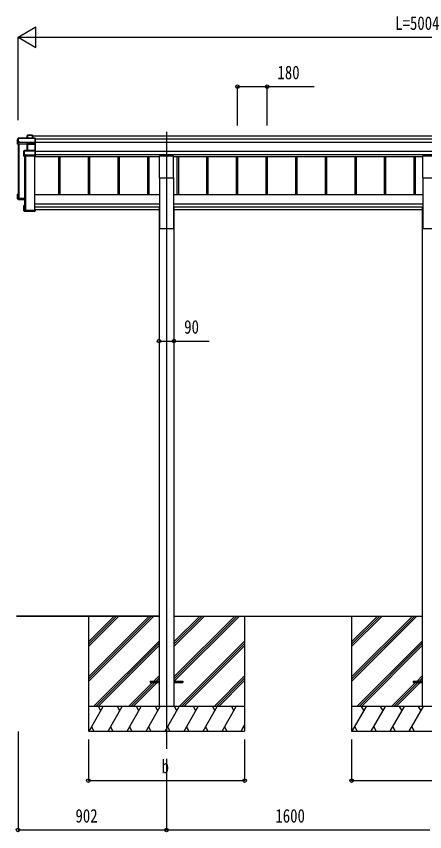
# Model space of a CAD drawing. Units: millimetres, scale not verified. Extents: x -10512 to 10512, y -7425 to 7425.
# Drawn here: x -2773 to -291, y -4823 to 133 of the extents above; entities that cross this region are included whole.
import ezdxf
from ezdxf.enums import TextEntityAlignment as Align

# ---------------------------------------------------------------- set-up
doc = ezdxf.new("R2010")
doc.units = ezdxf.units.MM
doc.header["$LTSCALE"] = 40
for name, color, linetype in [('0-3_YKK_12', 2, 'Continuous'), ('0-4_YKK_13', 4, 'Continuous'), ('0-5_YKK_A1', 4, 'Continuous'), ('0-6_YKK_D', 6, 'Continuous')]:
    doc.layers.add(name, color=color, linetype=linetype)
doc.styles.add('ＭＳ ゴシック', font='')
doc.styles.get('ＭＳ ゴシック').set_extended_font_data('MS Gothic')

msp = doc.modelspace()

# ---------------------------------------------------------------- linework, layer by layer
at = {"layer": '0-3_YKK_12'}
for p, q in [((-1860.35, -569.49), (-1860.35, -1110.07)), ((-1860.35, -1110.07), (-1860.35, -4318.78))]:
    msp.add_line(p, q, dxfattribs=at)
at = {"layer": '0-4_YKK_13'}
for p, q in [((-2707.26, -593.26), (-2705.51, -590.27)), ((-2707.26, -607.58), (-2707.26, -593.26)), ((-2705.44, -590.02), (-2707.19, -593.02)), ((-2705.51, -590.27), (-2705.51, -607.58)), ((-2675.45, -589.78), (-2705.01, -589.78)), ((-2705.01, -590.22), (-2705.01, -589.78)), ((-2674.45, -590.83), (-2675.3, -589.89)), ((-2675.3, -607.58), (-2675.3, -589.89)), ((-2674.45, -607.58), (-2674.45, -590.83)), ((-2766.39, -644.25), (-2766.39, -615.62)), ((-2762.44, -633.75), (-2766.39, -644.25)), ((-2707.35, -646.82), (-2766.39, -644.25)), ((-2761.91, -607.83), (-2766.32, -615.37)), ((-2761.98, -629.96), (-2762.44, -630.75)), ((-2762.44, -633.75), (-2762.44, -630.75)), ((-2659.61, -607.58), (-2761.48, -607.58)), ((-2761.48, -608.03), (-2761.48, -607.58)), ((-2761.48, -608.03), (-2659.45, -608.03)), ((-2761.48, -629.91), (-2761.48, -608.03)), ((-2753.95, -632.33), (-2753.95, -632.87)), ((-2705.94, -634.42), (-2753.95, -632.33)), ((-2753.95, -632.87), (-2705.95, -634.96)), ((-2705.95, -634.96), (-2705.95, -634.96)), ((-2705.95, -644.33), (-2705.95, -634.96)), ((-2705.95, -634.96), (-2659.45, -634.96)), ((-2659.45, -634.42), (-2705.94, -634.42)), ((-2659.45, -644.31), (-2705.48, -644.31)), ((-2705.48, -644.31), (-2705.48, -644.86)), ((-2659.59, -644.5), (-2658.45, -643.56)), ((-2659.45, -608.03), (-2659.45, -634.42)), ((-2659.45, -634.96), (-2659.45, -644.31)), ((-2659.31, -634.77), (-2658.45, -634.05)), ((-2659.3, -607.69), (-2658.45, -608.63)), ((-2658.45, -634.05), (-2658.45, -608.63)), ((-2658.45, -643.56), (-2658.45, -634.05)), ((-2658.45, -684.36), (-2658.45, -643.56)), ((-2726.37, -717.05), (-2726.37, -685.24)), ((-2724.2, -683.43), (-2726.17, -684.84)), ((-2659.45, -683.34), (-2723.91, -683.34)), ((-2723.91, -683.34), (-2723.91, -683.79)), ((-2706.46, -644.45), (-2707.35, -646.82)), ((-2706.87, -683.34), (-2706.87, -647.13)), ((-2706.84, -647.24), (-2705.98, -644.94)), ((-2705.98, -644.94), (-2705.98, -683.34)), ((-2659.45, -644.86), (-2659.45, -683.34)), ((-2659.45, -683.79), (-2659.45, -711.69)), ((-2659.31, -683.46), (-2658.45, -684.36)), ((-2658.45, -711.33), (-2658.45, -684.36)), ((-2724.87, -712.99), (-2726.37, -717.05)), ((-2725.87, -717.54), (-2724.37, -713.48)), ((-2659.45, -717.54), (-2725.87, -717.54)), ((-2724.41, -709.23), (-2724.87, -710.01)), ((-2724.87, -712.99), (-2724.87, -710.01)), ((-2724.37, -713.48), (-2716.38, -713.48)), ((-2716.38, -709.18), (-2723.91, -709.18)), ((-2716.38, -711.69), (-2716.38, -709.18)), ((-2716.38, -711.69), (-2716.38, -712.24)), ((-2659.45, -711.69), (-2716.38, -711.69)), ((-2716.38, -713.48), (-2716.38, -712.24)), ((-2716.38, -712.24), (-2659.45, -712.24)), ((-2659.45, -712.24), (-2659.45, -717.54)), ((-2659.45, -717.54), (-2658.45, -716.71)), ((-2659.31, -712.05), (-2658.45, -711.33)), ((-2658.45, -716.7), (-2658.45, -711.33)), ((-2658.45, -716.71), (-2658.45, -716.7)), ((-1902.85, -849.05), (-1902.85, -715.84)), ((-1902.85, -715.84), (-1817.85, -715.84)), ((-1817.85, -849.05), (-1817.85, -715.84)), ((-302.85, -849.05), (-302.85, -715.84)), ((-302.85, -715.84), (-217.85, -715.84)), ((-1902.85, -849.05), (-1817.85, -849.05)), ((-302.85, -849.05), (-217.85, -849.05)), ((-2766.39, -976.34), (-2766.39, -947.7)), ((-2762.44, -979.33), (-2766.39, -976.34)), ((-2765.45, -948.1), (-2766.27, -947.36)), ((-2762.45, -947.34), (-2766.25, -947.34)), ((-2762.45, -947.23), (-2765.93, -947.23)), ((-2765.45, -948.1), (-2765.45, -975.34)), ((-2762.45, -948.1), (-2765.45, -948.1)), ((-2765.45, -975.34), (-2722.45, -977.21)), ((-2762.45, -952.15), (-2763.95, -949.59)), ((-2762.45, -949.59), (-2763.95, -949.59)), ((-2763.95, -973.91), (-2763.95, -949.59)), ((-2722.45, -975.72), (-2763.95, -973.91)), ((-2762.44, -979.33), (-2753.95, -979.7)), ((-2759.6, -970.63), (-2759.6, -974.1)), ((-2753.95, -979.7), (-2753.95, -980.03)), ((-2753.95, -980.03), (-2726.37, -981.23)), ((-2753.95, -980.03), (-2722.45, -981.4)), ((-2726.37, -1049.14), (-2726.37, -1017.33)), ((-2725.87, -1016.83), (-2722.45, -1016.83)), ((-2722.45, -1017.67), (-2725.43, -1017.67)), ((-2723.93, -1019.17), (-2722.45, -1019.17)), ((-2723.93, -1047.1), (-2723.93, -1019.17)), ((-2726.23, -1049.48), (-2725.43, -1048.6)), ((-2726.17, -1049.53), (-2724.66, -1050.61)), ((-2659.45, -1049.63), (-2725.87, -1049.63)), ((-2725.87, -1049.63), (-2724.37, -1050.71)), ((-2725.43, -1048.6), (-2658.45, -1048.6)), ((-2724.37, -1050.71), (-2716.38, -1050.71)), ((-2660.45, -1047.1), (-2723.93, -1047.1)), ((-2722.03, -1046.36), (-2722.03, -1047.1)), ((-2716.38, -1050.71), (-2716.38, -1051.03)), ((-2716.38, -1051.03), (-2659.45, -1051.03)), ((-2716.38, -1051.03), (-2716.38, -1051.03)), ((-2716.38, -1051.03), (-2659.45, -1051.03)), ((-2658.45, -1042.28), (-2660.45, -1042.28)), ((-2660.45, -1042.73), (-2660.45, -1042.28)), ((-2660.45, -1042.73), (-2660.45, -1047.1)), ((-2658.45, -1042.73), (-2660.45, -1042.73)), ((-2659.45, -1049.63), (-2658.45, -1048.6)), ((-2659.45, -1051.03), (-2659.45, -1049.63)), ((-2659.31, -1050.91), (-2658.45, -1050.01)), ((-2658.45, -1042.28), (-2658.45, -1042.73)), ((-2658.45, -1042.73), (-2658.45, -1048.59)), ((-1960.35, -3908), (-1960.35, -3917)), ((-1960.35, -3908), (-1905.35, -3908)), ((-1815.35, -3908), (-1760.35, -3908)), ((-1760.35, -3908), (-1760.35, -3917)), ((-360.35, -3908), (-360.35, -3917)), ((-360.35, -3908), (-305.35, -3908)), ((-1960.35, -3917), (-1905.35, -3917)), ((-1815.35, -3917), (-1760.35, -3917)), ((-360.35, -3917), (-305.35, -3917))]:
    msp.add_line(p, q, dxfattribs=at)
for points in [[(-2705.01, -607.58), (-2705.01, -590.22), (-2675.66, -590.22), (-2675.66, -607.58)], [(-2766.39, -615.62), (-2761.98, -608.08), (-2761.98, -629.96)], [(-2762.44, -633.75), (-2753.95, -634.12), (-2753.95, -632.87)], [(-2753.95, -632.33), (-2753.95, -629.91), (-2761.48, -629.91)], [(-2726.37, -685.24), (-2724.41, -683.84), (-2724.41, -709.23)], [(-2723.91, -709.18), (-2723.91, -683.79), (-2659.45, -683.79)], [(-2705.95, -644.33), (-2705.95, -644.33), (-2705.95, -644.33)], [(-2705.48, -683.34), (-2705.48, -644.86), (-2659.45, -644.86)], [(-2722.45, -978.25), (-2766.39, -976.34), (-2766.39, -976.34), (-2765.45, -975.34)], [(-2726.23, -1016.95), (-2725.43, -1017.67), (-2725.43, -1048.6)], [(-2658.45, -1048.6), (-2658.45, -1048.59), (-2658.45, -1050.01)]]:
    msp.add_lwpolyline(points, dxfattribs=at)
for centre, radius, start, end in [((-2705.02, -590.27), 0.494, 149.67684, 180.01902), ((-2705.12, -591.63), 1.41, 85.38783, 105.84391), ((-2705.01, -590.28), 0.5, 90, 149.66687), ((-2761.49, -608.08), 0.494, 149.67684, 180.01902), ((-2761.59, -609.44), 1.41, 85.38783, 105.84391), ((-2761.59, -631.32), 1.41, 85.38783, 105.84391), ((-2761.48, -608.08), 0.5, 90, 149.66687), ((-2723.91, -683.84), 0.498, 125.56678, 179.8201), ((-2724.02, -685.2), 1.41, 85.38783, 105.84391), ((-2723.91, -683.84), 0.5, 90, 125.54593), ((-2706.48, -644.95), 0.502, 0.6157, 87.19354), ((-2706.35, -644.82), 0.63, 355.28892, 50.49396), ((-2724.02, -710.59), 1.41, 85.38783, 105.84391)]:
    msp.add_arc(centre, radius, start, end, dxfattribs=at)
for centre, major_axis, ratio, start_param, end_param in [((-2706.79, -593.31), (-0.257, 0.444), 0.891995, 0.2825853, 0.9960465), ((-2675.66, -590.28), (0.499, 0.499), 0.052408, 0.7330383, 1.5184364), ((-2674.95, -590.28), (0.499, -0.499), 0.052408, 2.4085544, 3.1939525), ((-2705.94, -634.47), (0.011, 0.5), 0.002284, 1.4661262, 2.9758193), ((-2705.48, -644.48), (1, 0), 0.165356, 1.5707963, 2.0604871), ((-2659.66, -608.08), (0.372, 0.372), 0.900404, 0.0523599, 0.837758), ((-2659.95, -644.81), (0.498, 0.498), 0.083094, 5.4454273, 6.2002822), ((-2658.95, -608.08), (-0.372, 0.372), 0.900404, 6.2308254, 7.0162236), ((-2658.95, -634.47), (-0.372, 0.372), 0.900404, 0.7330383, 1.4878932), ((-2658.95, -634.47), (0.498, 0.498), 0.083094, 2.3038346, 3.0586895), ((-2725.9, -685.26), (-0.169, 0.473), 0.931403, 0.4203333, 1.203868), ((-2707.34, -647.24), (0.495, -0.086), 0.832908, 0.2017128, 1.7252301), ((-2705.46, -644.5), (1, -0.045), 0.165035, 2.0927496, 3.0878869), ((-2705.48, -644.99), (0.5, -0.046), 0.224394, 2.093456, 3.1010707), ((-2705.46, -644.5), (1, -0.045), 0.165035, 2.0898554, 2.0927496), ((-2705.48, -644.97), (0.5, 0), 0.226184, 1.5707963, 2.0728914), ((-2659.95, -644.81), (-0.372, 0.372), 0.900404, 3.8746309, 4.6294858), ((-2658.95, -683.84), (-0.5, 0.5), 0.02182, 5.550147, 6.3050019), ((-2658.95, -683.84), (-0.372, 0.372), 0.900404, 6.2613687, 7.0162236), ((-2725.9, -717.12), (-0.289, 0.44), 0.847113, 0.9113503, 1.694885), ((-2725.9, -717.12), (0.498, -0.074), 0.830741, 4.1047896, 4.8883243), ((-2724.37, -712.99), (0.479, 0.147), 0.993384, 2.8453888, 4.4124582), ((-2658.95, -711.75), (-0.372, 0.372), 0.900404, 0.7330383, 1.4878932), ((-2658.95, -711.75), (0.498, 0.498), 0.083094, 2.3038346, 3.0586895), ((-2765.92, -947.65), (0.257, 0.444), 0.891995, 1.432085, 2.1455462), ((-2765.91, -947.66), (0.491, 0.117), 0.873782, 2.089881, 2.161818), ((-2765.87, -947.73), (0.474, -0.272), 0.885613, 2.0407293, 2.8261274), ((-2725.9, -1017.25), (0.289, 0.44), 0.847113, 1.4467076, 2.2302423), ((-2725.9, -1017.25), (0.498, 0.074), 0.830741, 1.394861, 2.1783957), ((-2725.9, -1049.11), (0.169, 0.473), 0.931403, 1.9377246, 2.7212593), ((-2725.9, -1049.11), (-0.255, 0.46), 0.938446, 1.8784237, 2.6619584), ((-2724.37, -1050.21), (0.479, 0.147), 0.993384, 3.7907337, 4.4124582), ((-2658.95, -1050.53), (0.5, 0.5), 0.02182, 3.119776, 3.8746309)]:
    msp.add_ellipse(centre, major_axis=major_axis, ratio=ratio, start_param=start_param, end_param=end_param, dxfattribs=at)
at = {"layer": '0-5_YKK_A1'}
for p, q in [((-2674.45, -593.99), (2153.75, -593.99)), ((-2658.45, -612.55), (2137.75, -612.55)), ((-2658.45, -632.49), (2137.75, -632.49)), ((-2762.45, -644.42), (-2762.45, -972.47)), ((-2760.95, -644.49), (-2760.95, -972.47)), ((-2760.44, -644.51), (-2760.44, -969.8)), ((-2757.33, -644.65), (-2757.33, -972.77)), ((-2658.45, -686.36), (2137.75, -686.36)), ((-2722.45, -717.54), (-2722.45, -1046.06)), ((-2720.95, -717.54), (-2720.95, -1046.06)), ((-2717.33, -717.54), (-2717.33, -1046.36)), ((-2660.95, -1046.36), (-2660.95, -717.54)), ((-2660.95, -719.23), (-1902.85, -719.23)), ((-2658.45, -706.29), (2137.75, -706.29)), ((-2516.4, -719.26), (-2516.4, -950.35)), ((-2508.25, -719.26), (-2508.25, -950.35)), ((-2336.4, -719.26), (-2336.4, -950.35)), ((-2328.25, -719.26), (-2328.25, -950.35)), ((-2156.4, -719.26), (-2156.4, -950.35)), ((-2148.25, -719.26), (-2148.25, -950.35)), ((-1976.4, -719.26), (-1976.4, -950.35)), ((-1968.25, -719.26), (-1968.25, -950.35)), ((-1817.85, -719.26), (-302.85, -719.26)), ((-1796.4, -719.26), (-1796.4, -950.35)), ((-1788.25, -719.26), (-1788.25, -950.35)), ((-1616.4, -719.26), (-1616.4, -950.35)), ((-1608.25, -719.26), (-1608.25, -950.35)), ((-1436.4, -719.26), (-1436.4, -950.35)), ((-1428.25, -719.26), (-1428.25, -950.35)), ((-1256.4, -719.26), (-1256.4, -950.35)), ((-1248.25, -719.26), (-1248.25, -950.35)), ((-1076.4, -719.26), (-1076.4, -950.35)), ((-1068.25, -719.26), (-1068.25, -950.35)), ((-896.4, -719.26), (-896.4, -950.35)), ((-888.25, -719.26), (-888.25, -950.35)), ((-716.4, -719.26), (-716.4, -950.35)), ((-708.25, -719.26), (-708.25, -950.35)), ((-536.4, -719.26), (-536.4, -950.35)), ((-528.25, -719.26), (-528.25, -950.35)), ((-356.4, -719.26), (-356.4, -950.35)), ((-348.25, -719.26), (-348.25, -950.35)), ((-1902.85, -849.05), (-1902.85, -1156.96)), ((-1817.85, -849.05), (-1817.85, -1156.96)), ((-302.85, -849.05), (-302.85, -1156.96)), ((-2762.15, -972.77), (-2761.25, -972.77)), ((-2760.44, -969.8), (-2757.54, -972.68)), ((-2757.33, -972.77), (-2722.45, -972.77)), ((-2757.33, -972.77), (-2722.45, -972.77)), ((-2660.95, -950.35), (-1902.85, -950.35)), ((-1817.85, -950.35), (-302.85, -950.35)), ((-2660.95, -1005.84), (-1902.85, -1005.84)), ((-2660.95, -1025.57), (-1902.85, -1025.57)), ((-1905.55, -1027.96), (-1902.85, -1027.96)), ((-1817.85, -1005.84), (-302.85, -1005.84)), ((-1817.85, -1025.57), (-302.85, -1025.57)), ((-1815.15, -1027.96), (-1817.85, -1027.96)), ((-305.55, -1027.96), (-302.85, -1027.96)), ((-2722.15, -1046.36), (-2721.25, -1046.36)), ((-2720.44, -1043.39), (-2717.54, -1046.28)), ((-2717.33, -1046.36), (-2660.95, -1046.36)), ((-2660.45, -1043.99), (-2660.95, -1043.99)), ((-1905.55, -1043.99), (-2658.45, -1043.99)), ((-305.55, -1043.98), (-1815.15, -1043.99)), ((-1902.85, -1156.96), (-1817.85, -1156.96)), ((-302.85, -1156.96), (-217.85, -1156.96)), ((-2771.97, -3511.71), (-1905.49, -3511.9)), ((-2771.97, -3512.5), (-1905.49, -3512.57)), ((-2335.15, -3512.5), (-2335.15, -4212.5)), ((-2335.15, -3881.68), (-1965.97, -3512.5)), ((-2335.15, -3895.82), (-1951.83, -3512.5)), ((-2335.15, -3909.96), (-1937.69, -3512.5)), ((-2335.15, -3697.83), (-2149.82, -3512.5)), ((-2335.15, -3683.69), (-2163.96, -3512.5)), ((-2335.15, -3669.55), (-2178.1, -3512.5)), ((-1815.21, -3511.92), (-305.49, -3512.25)), ((-1815.21, -3512.58), (-305.49, -3512.71)), ((-1814.95, -3881.98), (-1445.47, -3512.5)), ((-1814.95, -3896.12), (-1431.33, -3512.5)), ((-1814.95, -3698.13), (-1629.32, -3512.5)), ((-1814.95, -3683.99), (-1643.46, -3512.5)), ((-1814.95, -3669.85), (-1657.6, -3512.5)), ((-1812.69, -3908), (-1417.19, -3512.5)), ((-1385.15, -3512.5), (-1385.15, -4212.5)), ((-735.15, -3512.5), (-735.15, -4212.5)), ((-735.15, -3881.68), (-365.97, -3512.5)), ((-735.15, -3895.82), (-351.83, -3512.5)), ((-735.15, -3909.96), (-337.69, -3512.5)), ((-735.15, -3697.83), (-549.82, -3512.5)), ((-735.15, -3683.69), (-563.96, -3512.5)), ((-735.15, -3669.55), (-578.1, -3512.5)), ((-2303.84, -4062.5), (-1905.35, -3664.01)), ((-1783.34, -4062.5), (-1385.15, -3664.31)), ((-703.84, -4062.5), (-305.35, -3664.01)), ((-2289.7, -4062.5), (-1905.35, -3678.15)), ((-2275.56, -4062.5), (-1905.35, -3692.3)), ((-1769.2, -4062.5), (-1385.15, -3678.45)), ((-1755.06, -4062.5), (-1385.15, -3692.6)), ((-689.7, -4062.5), (-305.35, -3678.15)), ((-675.56, -4062.5), (-305.35, -3692.3)), ((-1937.21, -3908), (-1905.35, -3876.14)), ((-1923.07, -3908), (-1905.35, -3890.28)), ((-1908.93, -3908), (-1905.35, -3904.43)), ((-1571.21, -4062.5), (-1385.15, -3876.44)), ((-1557.07, -4062.5), (-1385.15, -3890.58)), ((-1542.93, -4062.5), (-1385.15, -3904.73)), ((-337.21, -3908), (-305.35, -3876.14)), ((-323.07, -3908), (-305.35, -3890.28)), ((-308.93, -3908), (-305.35, -3904.43)), ((-2091.71, -4062.5), (-1946.21, -3917)), ((-2077.57, -4062.5), (-1932.07, -3917)), ((-2063.43, -4062.5), (-1917.93, -3917)), ((-491.71, -4062.5), (-346.21, -3917)), ((-477.57, -4062.5), (-332.07, -3917)), ((-463.43, -4062.5), (-317.93, -3917)), ((-1385.15, -4062.5), (-2335.15, -4062.5)), ((-2330.88, -4212.5), (-2244.27, -4062.5)), ((-2259.27, -4088.48), (-2274.28, -4062.5)), ((-2215.41, -4212.5), (-2128.8, -4062.5)), ((-2143.8, -4088.48), (-2158.8, -4062.5)), ((-2099.94, -4212.5), (-2013.33, -4062.5)), ((-2028.33, -4088.48), (-2043.34, -4062.5)), ((-1984.47, -4212.5), (-1897.86, -4062.5)), ((-1912.86, -4088.48), (-1927.86, -4062.5)), ((-1869, -4212.5), (-1782.39, -4062.5)), ((-1797.39, -4088.48), (-1812.39, -4062.5)), ((-1753.53, -4212.5), (-1666.92, -4062.5)), ((-1681.92, -4088.48), (-1696.92, -4062.5)), ((-1638.05, -4212.5), (-1551.45, -4062.5)), ((-1581.45, -4062.5), (-1566.45, -4088.48)), ((-1522.59, -4212.5), (-1435.98, -4062.5)), ((-1465.98, -4062.5), (-1450.98, -4088.48)), ((214.85, -4062.5), (-735.15, -4062.5)), ((-730.88, -4212.5), (-644.27, -4062.5)), ((-659.27, -4088.48), (-674.28, -4062.5)), ((-615.41, -4212.5), (-528.8, -4062.5)), ((-543.8, -4088.48), (-558.8, -4062.5)), ((-499.94, -4212.5), (-413.33, -4062.5)), ((-428.33, -4088.48), (-443.34, -4062.5)), ((-384.47, -4212.5), (-297.86, -4062.5)), ((-312.86, -4088.48), (-327.86, -4062.5)), ((-2335.15, -4212.5), (-1385.15, -4212.5)), ((-2315.88, -4186.52), (-2300.88, -4212.5)), ((-2200.41, -4186.52), (-2185.41, -4212.5)), ((-2084.94, -4186.52), (-2069.94, -4212.5)), ((-1969.47, -4186.52), (-1954.47, -4212.5)), ((-1854, -4186.52), (-1839, -4212.5)), ((-1738.53, -4186.52), (-1723.53, -4212.5)), ((-1623.06, -4186.52), (-1608.06, -4212.5)), ((-1507.59, -4186.52), (-1492.59, -4212.5)), ((-1407.12, -4212.5), (-1385.15, -4174.46)), ((-1392.12, -4186.52), (-1385.15, -4198.58)), ((-735.15, -4212.5), (214.85, -4212.5)), ((-715.88, -4186.52), (-700.88, -4212.5)), ((-600.41, -4186.52), (-585.41, -4212.5)), ((-484.94, -4186.52), (-469.94, -4212.5)), ((-369.47, -4186.52), (-354.47, -4212.5))]:
    msp.add_line(p, q, dxfattribs=at)
for points in [[(-1905.55, -1027.96), (-1905.55, -3287.5), (-1905.35, -4062.5)], [(-1815.15, -1027.96), (-1815.15, -3287.5), (-1815.35, -4062.5)], [(-305.55, -1027.96), (-305.55, -3287.5), (-305.35, -4062.5)]]:
    msp.add_lwpolyline(points, dxfattribs=at)
for centre, radius, start, end in [((-2762.15, -972.47), 0.299, 180.1578, 270.15693), ((-2761.25, -972.47), 0.299, 269.84307, 359.8422), ((-2760.65, -970.01), 0.3, 45.07151, 179.70637), ((-2757.33, -972.47), 0.301, 225.19514, 270.02698), ((-2722.15, -1046.06), 0.299, 180.1578, 270.15693), ((-2721.25, -1046.06), 0.299, 269.84307, 359.8422), ((-2720.65, -1043.6), 0.3, 45.07151, 179.70637), ((-2717.33, -1046.06), 0.301, 225.19514, 270.02698)]:
    msp.add_arc(centre, radius, start, end, dxfattribs=at)
at = {"layer": '0-6_YKK_D'}
for p, q in [((-2762.45, 6.01), (-2654.2, 68.51)), ((-2654.2, -56.49), (-2654.2, 68.51)), ((-2762.45, -497.53), (-2762.45, 7.01)), ((-2762.45, 6.01), (-2654.2, -56.49)), ((-2762.45, 6.01), (-2545.95, 6.01)), ((-2637.45, 6.01), (2116.75, 6.01)), ((-1428.25, -531.5), (-1428.25, -292.99)), ((-1248.25, -531.5), (-1248.25, -292.99)), ((-1905.55, -1814.42), (-1905.55, -1841.66)), ((-1815.15, -1812.47), (-1815.15, -1841.66)), ((-2762.45, -4213.5), (-2762.45, -4813.5)), ((-2335.15, -4262.5), (-2335.15, -4513.5)), ((-1385.15, -4262.5), (-1385.15, -4513.5)), ((-735.15, -4262.5), (-735.15, -4513.5)), ((-1860.35, -4380.78), (-1860.35, -4813.5)), ((-1860.35, -4380.78), (-1860.35, -4813.5)), ((-2335.15, -4512.5), (-1385.15, -4512.5)), ((-735.15, -4512.5), (214.85, -4512.5)), ((-2762.45, -4812.5), (-1860.35, -4812.5)), ((-1860.35, -4812.5), (-260.35, -4812.5))]:
    msp.add_line(p, q, dxfattribs=at)
for points in [[(-1428.25, -293.99), (-1248.25, -293.99), (-961.75, -293.99)], [(-1905.55, -1840.66), (-1815.15, -1840.66), (-1600.65, -1840.66)]]:
    msp.add_lwpolyline(points, dxfattribs=at)
for centre in [(-1428.25, -293.99), (-1248.25, -293.99), (-1905.55, -1840.66), (-1815.15, -1840.66), (-2335.15, -4512.5), (-1385.15, -4512.5), (-735.15, -4512.5), (-2762.45, -4812.5), (-1860.35, -4812.5), (-1860.35, -4812.5)]:
    msp.add_circle(centre, 10.62, dxfattribs=at)

# ---------------------------------------------------------------- texts
at = {"layer": '0-6_YKK_D', "style": 'ＭＳ ゴシック', "width": 0.8}
for s, p in [('L=5004', (-470.35, 26.01)), ('180', (-1185.75, -273.99)), ('90', (-1752.65, -1820.66)), ('b', (-1890.15, -4492.5)), ('902', (-2413.4, -4792.5)), ('1600', (-1198.35, -4792.5))]:
    msp.add_text(s, height=82.48, dxfattribs=at).set_placement(p, align=Align.BOTTOM_LEFT)

doc.saveas('drawing.dxf')
